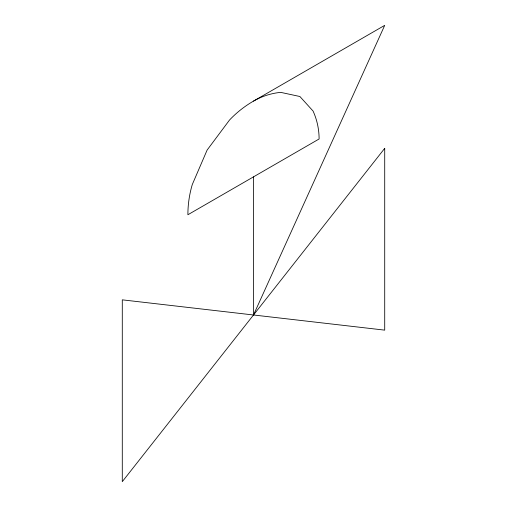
<?xml version="1.0" encoding="UTF-8"?>
<svg xmlns="http://www.w3.org/2000/svg" width="507" height="507" viewBox="0 0 507 507"><rect width="100%" height="100%" fill="white"/><g stroke="black" fill="none" stroke-linecap="round" stroke-linejoin="round"><path stroke-width="0.76" d="M253.5 101.102A67.697 67.697 0 0 1 280.675 92.363L299.891 96.507L313.085 111.077A67.697 67.697 0 0 1 319.106 138.981L187.894 214.74A106.02 106.02 0 0 1 192.286 184.535L207.11 150.078L229.538 120.013A106.02 106.02 0 0 1 253.5 101.102L384.712 25.35L253.5 314.986L253.5 176.861M384.712 148.329L122.288 481.65L122.288 299.84L384.712 330.139L384.712 148.329"/></g></svg>
